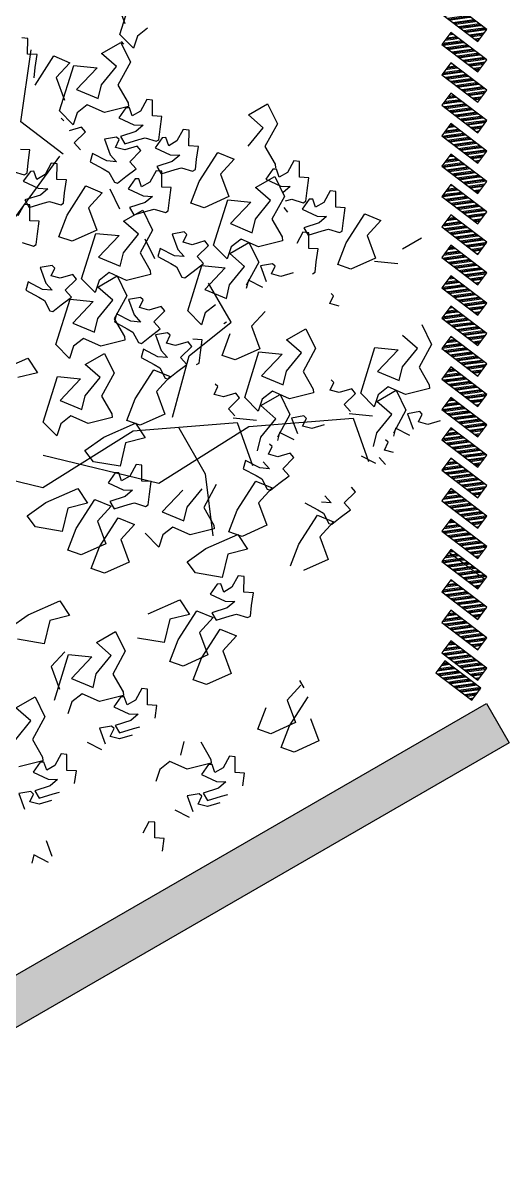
# Model space of a CAD drawing. Header units: metres. Extents: x 1769 to 3632, y 809 to 2652.
# Drawn here: x 2740.693 to 2742.3, y 1875.684 to 1879.483 of the extents above; entities that cross this region are included whole.
import ezdxf

# ---------------------------------------------------------------- set-up
doc = ezdxf.new("R2010")
doc.units = ezdxf.units.M
doc.header["$LTSCALE"] = 10
for name, color, linetype in [('A-WALL', 6, 'Continuous'), ('A-WALL-PATT', 8, 'Continuous'), ('L-PLNT-TREE', 66, 'Continuous')]:
    doc.layers.add(name, color=color, linetype=linetype)
doc.layers.add('Texto', color=7, linetype='Continuous', lineweight=5)

# ---------------------------------------------------------------- blocks, each defined once
blk = doc.blocks.new('ARAYAN')
at = {"layer": 'L-PLNT-TREE', "color": 86}
for p, q in [((147.2781, 304.9443), (147.2638, 304.9546)), ((147.254, 304.9029), (147.2781, 304.9443)), ((147.1334, 304.7348), (147.2703, 304.9089)), ((147.2781, 304.8874), (147.254, 304.9029)), ((147.254, 304.8565), (147.2781, 304.8874)), ((147.2268, 304.8105), (147.3202, 304.8587)), ((147.2348, 304.8306), (147.254, 304.8565)), ((147.3202, 304.8587), (147.3524, 304.8163)), ((147.3579, 304.803), (147.4157, 304.7616)), ((147.4688, 304.7358), (147.4494, 304.7927)), ((147.4494, 304.7927), (147.5169, 304.7927)), ((147.5169, 304.7927), (147.5121, 304.7255)), ((147.4157, 304.7616), (147.329, 304.7358)), ((147.1957, 304.5856), (147.1334, 304.7348)), ((147.3723, 304.679), (147.4013, 304.7101)), ((147.4013, 304.7101), (147.4688, 304.7358)), ((147.5121, 304.7255), (147.4446, 304.6843)), ((147.4446, 304.6843), (147.4446, 304.6223)), ((147.1147, 304.6473), (147.0906, 304.6628)), ((147.0906, 304.6163), (147.1147, 304.6473)), ((147.0377, 304.6163), (147.0618, 304.5905)), ((147.0714, 304.5905), (147.0906, 304.6163)), ((147.4398, 304.612), (147.3675, 304.6326)), ((147.431, 304.6129), (147.3973, 304.5973)), ((147.4406, 304.6076), (147.431, 304.6129)), ((147.4358, 304.5819), (147.4406, 304.6076)), ((147.4446, 304.6223), (147.4398, 304.612)), ((147.4985, 304.6025), (147.4647, 304.5819)), ((147.5128, 304.5922), (147.4985, 304.6025)), ((147.0832, 304.5906), (147.0494, 304.5751)), ((147.0494, 304.5751), (147.0783, 304.5339)), ((147.0618, 304.5905), (147.0714, 304.5905)), ((147.0928, 304.5854), (147.0832, 304.5906)), ((147.0879, 304.5597), (147.0928, 304.5854)), ((147.1507, 304.5803), (147.1169, 304.5597)), ((147.1409, 304.5287), (147.165, 304.57)), ((147.165, 304.57), (147.1507, 304.5803)), ((147.3973, 304.5973), (147.4261, 304.5561)), ((147.4647, 304.5819), (147.4358, 304.5819)), ((147.4887, 304.5509), (147.5128, 304.5922)), ((147.0783, 304.5339), (147.1024, 304.5184)), ((147.1169, 304.5597), (147.0879, 304.5597)), ((147.2737, 304.5431), (147.2554, 304.5248)), ((147.3003, 304.5017), (147.2737, 304.5431)), ((147.3272, 304.5625), (147.3184, 304.5129)), ((147.362, 304.5496), (147.3272, 304.5625)), ((147.3435, 304.5244), (147.3651, 304.5391)), ((147.3651, 304.5391), (147.362, 304.5496)), ((147.3732, 304.5458), (147.3732, 304.5199)), ((147.4213, 304.5353), (147.3732, 304.5458)), ((147.4502, 304.5406), (147.4213, 304.5353)), ((147.4261, 304.5561), (147.4502, 304.5406)), ((147.5128, 304.5353), (147.4887, 304.5509)), ((147.4887, 304.5044), (147.5128, 304.5353)), ((147.0165, 304.5133), (146.9828, 304.4927)), ((147.0068, 304.4616), (147.0309, 304.503)), ((147.0309, 304.503), (147.0165, 304.5133)), ((147.0735, 304.5131), (147.0253, 304.5236)), ((147.0253, 304.5236), (147.0253, 304.4977)), ((147.0253, 304.4977), (147.0687, 304.4874)), ((147.1024, 304.5184), (147.0735, 304.5131)), ((147.165, 304.5131), (147.1409, 304.5287)), ((147.1409, 304.4822), (147.165, 304.5131)), ((147.2554, 304.5248), (147.2788, 304.4869)), ((147.3245, 304.4849), (147.3003, 304.5017)), ((147.3184, 304.5129), (147.3245, 304.4849)), ((147.364, 304.5039), (147.3435, 304.5244)), ((147.4024, 304.4946), (147.364, 304.5039)), ((147.3732, 304.5199), (147.4165, 304.5096)), ((147.4165, 304.5096), (147.4358, 304.5044)), ((147.4358, 304.5044), (147.4599, 304.4786)), ((147.4695, 304.4786), (147.4887, 304.5044)), ((147.0687, 304.4874), (147.0879, 304.4822)), ((147.0879, 304.4822), (147.1121, 304.4564)), ((147.1137, 304.4195), (147.2071, 304.4677)), ((147.1217, 304.4564), (147.1409, 304.4822)), ((147.2071, 304.4677), (147.2393, 304.4252)), ((147.2788, 304.4869), (147.2887, 304.4696)), ((147.2887, 304.4696), (147.2875, 304.4343)), ((147.359, 304.465), (147.4053, 304.4772)), ((147.3651, 304.437), (147.359, 304.465)), ((147.4053, 304.4772), (147.4024, 304.4946)), ((147.4813, 304.4787), (147.4476, 304.4632)), ((147.4476, 304.4632), (147.4764, 304.422)), ((147.4599, 304.4786), (147.4695, 304.4786)), ((147.4909, 304.4735), (147.4813, 304.4787)), ((147.486, 304.4478), (147.4909, 304.4735)), ((147.5488, 304.4684), (147.515, 304.4478)), ((147.5631, 304.4581), (147.5488, 304.4684)), ((147.0309, 304.4461), (147.0068, 304.4616)), ((147.0068, 304.4152), (147.0309, 304.4461)), ((147.1121, 304.4564), (147.1217, 304.4564)), ((147.2875, 304.4343), (147.2943, 304.4275)), ((147.2943, 304.4275), (147.3262, 304.4321)), ((147.3262, 304.4321), (147.3651, 304.437)), ((147.515, 304.4478), (147.486, 304.4478)), ((147.539, 304.4168), (147.5631, 304.4581)), ((146.9538, 304.4152), (146.9779, 304.3893)), ((146.9876, 304.3893), (147.0068, 304.4152)), ((147.059, 304.3751), (147.1137, 304.4195)), ((147.1807, 304.4067), (147.1684, 304.3348)), ((147.2393, 304.4252), (147.1807, 304.4067)), ((147.2654, 304.4239), (147.2606, 304.3567)), ((147.3472, 304.4117), (147.3134, 304.3962)), ((147.3134, 304.3962), (147.3423, 304.3549)), ((147.3568, 304.4065), (147.3472, 304.4117)), ((147.3519, 304.3807), (147.3568, 304.4065)), ((147.4146, 304.4014), (147.3809, 304.3807)), ((147.429, 304.3911), (147.4146, 304.4014)), ((147.4234, 304.4117), (147.4234, 304.3858)), ((147.4716, 304.4012), (147.4234, 304.4117)), ((147.5005, 304.4064), (147.4716, 304.4012)), ((147.4764, 304.422), (147.5005, 304.4064)), ((147.5631, 304.4012), (147.539, 304.4168)), ((147.539, 304.3703), (147.5631, 304.4012)), ((147.7426, 304.4081), (147.81, 304.4081)), ((147.7619, 304.3512), (147.7426, 304.4081)), ((147.81, 304.4081), (147.8053, 304.3409)), ((146.9779, 304.3893), (146.9876, 304.3893)), ((147.0867, 304.3431), (147.059, 304.3751)), ((147.3809, 304.3807), (147.3519, 304.3807)), ((147.4049, 304.3497), (147.429, 304.3911)), ((147.4234, 304.3858), (147.4668, 304.3755)), ((147.4668, 304.3755), (147.486, 304.3703)), ((147.486, 304.3703), (147.5102, 304.3445)), ((147.5198, 304.3445), (147.539, 304.3703)), ((147.161, 304.3282), (147.2187, 304.2868)), ((147.2893, 304.3446), (147.2893, 304.3188)), ((147.3374, 304.3342), (147.2893, 304.3446)), ((147.3664, 304.3394), (147.3374, 304.3342)), ((147.3423, 304.3549), (147.3664, 304.3394)), ((147.429, 304.3342), (147.4049, 304.3497)), ((147.4049, 304.3032), (147.429, 304.3342)), ((147.5102, 304.3445), (147.5198, 304.3445)), ((147.5118, 304.3076), (147.6052, 304.3558)), ((147.6052, 304.3558), (147.6374, 304.3133)), ((147.6945, 304.3255), (147.7619, 304.3512)), ((147.8053, 304.3409), (147.7378, 304.2997)), ((146.9091, 304.303), (146.8909, 304.2847)), ((146.9358, 304.2616), (146.9091, 304.303)), ((147.2525, 304.3178), (147.3199, 304.3178)), ((147.2718, 304.261), (147.2525, 304.3178)), ((147.2893, 304.3188), (147.3327, 304.3085)), ((147.3199, 304.3178), (147.3152, 304.2507)), ((147.3327, 304.3085), (147.3519, 304.3032)), ((147.3519, 304.3032), (147.376, 304.2774)), ((147.3857, 304.2774), (147.4049, 304.3032)), ((147.4571, 304.2631), (147.5118, 304.3076)), ((147.5788, 304.2948), (147.5665, 304.2229)), ((147.6374, 304.3133), (147.5788, 304.2948)), ((147.7378, 304.2997), (147.7378, 304.2377)), ((146.8909, 304.2847), (146.9142, 304.2467)), ((147.2187, 304.2868), (147.132, 304.261)), ((147.2043, 304.2352), (147.2718, 304.261)), ((147.376, 304.2774), (147.3857, 304.2774)), ((147.4848, 304.2312), (147.4571, 304.2631)), ((146.9142, 304.2467), (146.9241, 304.2295)), ((147.0694, 304.1733), (147.0549, 304.23)), ((147.3152, 304.2507), (147.2477, 304.2094)), ((147.2822, 304.2395), (147.2774, 304.1723)), ((147.5665, 304.2229), (147.4848, 304.2312)), ((147.7242, 304.2283), (147.6904, 304.2127)), ((147.7338, 304.2231), (147.7242, 304.2283)), ((147.7289, 304.1973), (147.7338, 304.2231)), ((147.7378, 304.2377), (147.7329, 304.2274)), ((146.8873, 304.0959), (146.9933, 304.194)), ((146.9933, 304.194), (147.0511, 304.1527)), ((147.0983, 304.1991), (147.0694, 304.1733)), ((147.0848, 304.1837), (147.1523, 304.1837)), ((147.1042, 304.1269), (147.0848, 304.1837)), ((147.1706, 304.1577), (147.1369, 304.2042)), ((147.1523, 304.1837), (147.1475, 304.1165)), ((147.2477, 304.2094), (147.2477, 304.1474)), ((147.3072, 304.1911), (147.289, 304.1728)), ((147.3339, 304.1497), (147.3072, 304.1911)), ((147.3607, 304.2105), (147.352, 304.1609)), ((147.3956, 304.1976), (147.3607, 304.2105)), ((147.3771, 304.1723), (147.3987, 304.1871)), ((147.3987, 304.1871), (147.3956, 304.1976)), ((147.453, 304.1181), (147.5591, 304.2163)), ((147.5591, 304.2163), (147.6168, 304.1749)), ((147.6699, 304.1491), (147.6506, 304.2059)), ((147.6506, 304.2059), (147.718, 304.2059)), ((147.6904, 304.2127), (147.7193, 304.1715)), ((147.718, 304.2059), (147.7133, 304.1388)), ((147.7579, 304.1973), (147.7289, 304.1973)), ((147.7916, 304.218), (147.7579, 304.1973)), ((147.7819, 304.1663), (147.806, 304.2076)), ((147.806, 304.2076), (147.7916, 304.218)), ((147.0511, 304.1527), (146.9644, 304.1269)), ((147.2428, 304.1371), (147.1706, 304.1577)), ((147.289, 304.1728), (147.3123, 304.1348)), ((147.3581, 304.1329), (147.3339, 304.1497)), ((147.352, 304.1609), (147.3581, 304.1329)), ((147.3975, 304.1519), (147.3771, 304.1723)), ((147.436, 304.1426), (147.3975, 304.1519)), ((147.6168, 304.1749), (147.5301, 304.1491)), ((147.5301, 304.1491), (147.5735, 304.0923)), ((147.6025, 304.1233), (147.6699, 304.1491)), ((147.7434, 304.156), (147.7144, 304.1508)), ((147.7193, 304.1715), (147.7434, 304.156)), ((147.806, 304.1508), (147.7819, 304.1663)), ((147.7819, 304.1198), (147.806, 304.1508)), ((146.6884, 304.115), (146.7929, 304.1032)), ((146.9644, 304.1269), (147.0077, 304.0701)), ((147.0367, 304.1011), (147.1042, 304.1269)), ((147.1475, 304.1165), (147.0801, 304.0753)), ((147.2477, 304.1474), (147.2428, 304.1371)), ((147.3123, 304.1348), (147.3222, 304.1175)), ((147.3222, 304.1175), (147.321, 304.0822)), ((147.3926, 304.1129), (147.4389, 304.1251)), ((147.4389, 304.1251), (147.436, 304.1426)), ((147.4675, 304.0614), (147.453, 304.1181)), ((147.5735, 304.0923), (147.6025, 304.1233)), ((147.7133, 304.1388), (147.6458, 304.0975)), ((147.7097, 304.125), (147.7289, 304.1198)), ((147.7289, 304.1198), (147.753, 304.094)), ((147.7627, 304.094), (147.7819, 304.1198)), ((146.7929, 304.1032), (146.7961, 304.05)), ((146.9018, 304.0392), (146.8873, 304.0959)), ((147.0077, 304.0701), (147.0367, 304.1011)), ((147.0935, 304.085), (147.0753, 304.0668)), ((147.1202, 304.0436), (147.0935, 304.085)), ((147.147, 304.1044), (147.1383, 304.0549)), ((147.1819, 304.0916), (147.147, 304.1044)), ((147.1634, 304.0663), (147.185, 304.0811)), ((147.185, 304.0811), (147.1819, 304.0916)), ((147.2854, 303.984), (147.3915, 304.0821)), ((147.321, 304.0822), (147.3278, 304.0754)), ((147.3278, 304.0754), (147.3597, 304.0801)), ((147.3597, 304.0801), (147.3986, 304.0849)), ((147.3915, 304.0821), (147.4492, 304.0408)), ((147.3986, 304.0849), (147.3926, 304.1129)), ((147.4964, 304.0872), (147.4675, 304.0614)), ((147.535, 304.0923), (147.4964, 304.0872)), ((147.5687, 304.0458), (147.535, 304.0923)), ((147.6458, 304.0975), (147.6458, 304.0355)), ((147.6985, 304.0926), (147.6956, 304.1101)), ((147.7745, 304.0942), (147.7407, 304.0786)), ((147.7407, 304.0786), (147.7696, 304.0374)), ((147.753, 304.094), (147.7627, 304.094)), ((147.7841, 304.0889), (147.7745, 304.0942)), ((147.7792, 304.0632), (147.7841, 304.0889)), ((147.8419, 304.0838), (147.8082, 304.0632)), ((147.8563, 304.0735), (147.8419, 304.0838)), ((146.7961, 304.05), (146.7371, 304.0671)), ((146.9306, 304.065), (146.9018, 304.0392)), ((146.9692, 304.0701), (146.9306, 304.065)), ((147.003, 304.0236), (146.9692, 304.0701)), ((147.0753, 304.0668), (147.0986, 304.0288)), ((147.0801, 304.0753), (147.0801, 304.0133)), ((147.1383, 304.0549), (147.1444, 304.0268)), ((147.1838, 304.0458), (147.1634, 304.0663)), ((147.2223, 304.0366), (147.1838, 304.0458)), ((147.5023, 304.0149), (147.4829, 304.0718)), ((147.4829, 304.0718), (147.5504, 304.0718)), ((147.5504, 304.0718), (147.5456, 304.0046)), ((147.6409, 304.0252), (147.5687, 304.0458)), ((147.8082, 304.0632), (147.7792, 304.0632)), ((147.8322, 304.0322), (147.8563, 304.0735)), ((146.7364, 303.9115), (146.8425, 304.0096)), ((146.8425, 304.0096), (146.9002, 303.9683)), ((147.0752, 304.003), (147.003, 304.0236)), ((147.0801, 304.0133), (147.0752, 304.003)), ((147.0986, 304.0288), (147.1085, 304.0115)), ((147.1085, 304.0115), (147.1073, 303.9762)), ((147.1444, 304.0268), (147.1202, 304.0436)), ((147.1789, 304.0069), (147.2252, 304.0191)), ((147.2252, 304.0191), (147.2223, 304.0366)), ((147.4492, 304.0408), (147.3625, 304.0149)), ((147.3823, 303.8893), (147.3823, 304.0261)), ((147.4348, 303.9892), (147.5023, 304.0149)), ((147.6458, 304.0355), (147.6409, 304.0252)), ((147.7078, 304.0168), (147.6741, 303.9962)), ((147.7222, 304.0065), (147.7078, 304.0168)), ((147.7647, 304.0167), (147.7166, 304.0271)), ((147.7166, 304.0271), (147.7166, 304.0012)), ((147.7937, 304.0219), (147.7647, 304.0167)), ((147.7696, 304.0374), (147.7937, 304.0219)), ((147.8563, 304.0167), (147.8322, 304.0322)), ((147.8322, 303.9857), (147.8563, 304.0167)), ((146.3746, 303.9888), (146.6358, 303.7401)), ((147.1073, 303.9762), (147.1141, 303.9694)), ((147.1141, 303.9694), (147.146, 303.9741)), ((147.146, 303.9741), (147.1849, 303.9789)), ((147.1849, 303.9789), (147.1789, 304.0069)), ((147.5456, 304.0046), (147.4782, 303.9634)), ((147.5451, 303.9925), (147.5364, 303.9429)), ((147.58, 303.9796), (147.5451, 303.9925)), ((147.5831, 303.9692), (147.58, 303.9796)), ((147.6981, 303.9651), (147.7222, 304.0065)), ((147.7166, 304.0012), (147.76, 303.9909)), ((147.76, 303.9909), (147.7792, 303.9857)), ((147.7792, 303.9857), (147.8033, 303.9599)), ((147.813, 303.9599), (147.8322, 303.9857)), ((147.1103, 303.9509), (147.092, 303.9326)), ((147.1369, 303.9095), (147.1103, 303.9509)), ((147.1638, 303.9703), (147.155, 303.9207)), ((147.1986, 303.9574), (147.1638, 303.9703)), ((147.1801, 303.9322), (147.2017, 303.947)), ((147.2017, 303.947), (147.1986, 303.9574)), ((147.4916, 303.9731), (147.4734, 303.9549)), ((147.5183, 303.9317), (147.4916, 303.9731)), ((147.5615, 303.9544), (147.5831, 303.9692)), ((147.5819, 303.9339), (147.5615, 303.9544)), ((147.7222, 303.9496), (147.6981, 303.9651)), ((147.6981, 303.9187), (147.7222, 303.9496)), ((147.8033, 303.9599), (147.813, 303.9599)), ((147.805, 303.923), (147.8984, 303.9712)), ((147.8984, 303.9712), (147.9306, 303.9288)), ((146.7509, 303.8547), (146.7364, 303.9115)), ((147.092, 303.9326), (147.1154, 303.8947)), ((147.1611, 303.8927), (147.1369, 303.9095)), ((147.155, 303.9207), (147.1611, 303.8927)), ((147.2006, 303.9117), (147.1801, 303.9322)), ((147.239, 303.9024), (147.2006, 303.9117)), ((147.6204, 303.9247), (147.5819, 303.9339)), ((147.6788, 303.8928), (147.6981, 303.9187)), ((147.7503, 303.8786), (147.805, 303.923)), ((147.872, 303.9102), (147.8597, 303.8383)), ((147.9306, 303.9288), (147.872, 303.9102)), ((146.7798, 303.8806), (146.7509, 303.8547)), ((146.8184, 303.8857), (146.7798, 303.8806)), ((146.8521, 303.8392), (146.8184, 303.8857)), ((146.9292, 303.8909), (146.9292, 303.8289)), ((147.0131, 303.8328), (147.1065, 303.881)), ((147.1065, 303.881), (147.1387, 303.8385)), ((147.1154, 303.8947), (147.1253, 303.8774)), ((147.1253, 303.8774), (147.1241, 303.8421)), ((147.1956, 303.8728), (147.2419, 303.885)), ((147.2017, 303.8448), (147.1956, 303.8728)), ((147.2205, 303.8644), (147.3823, 303.8893)), ((147.2419, 303.885), (147.239, 303.9024)), ((147.2797, 303.8865), (147.2556, 303.9021)), ((147.2556, 303.8556), (147.2797, 303.8865)), ((147.6692, 303.8928), (147.6788, 303.8928)), ((147.778, 303.8466), (147.7503, 303.8786)), ((146.9243, 303.8186), (146.8521, 303.8392)), ((147.1387, 303.8385), (147.0801, 303.8199)), ((147.0837, 303.7277), (147.2205, 303.8644)), ((147.1241, 303.8421), (147.1309, 303.8353)), ((147.1309, 303.8353), (147.1628, 303.8399)), ((147.1628, 303.8399), (147.2017, 303.8448)), ((147.2364, 303.8298), (147.2556, 303.8556)), ((147.3078, 303.8155), (147.3625, 303.86)), ((147.4295, 303.8471), (147.4172, 303.7753)), ((147.4881, 303.8657), (147.4295, 303.8471)), ((147.8597, 303.8383), (147.778, 303.8466)), ((146.6861, 303.824), (146.9473, 303.5753)), ((146.9292, 303.8289), (146.9243, 303.8186)), ((146.9584, 303.7883), (147.0131, 303.8328)), ((147.0801, 303.8199), (147.0678, 303.7481)), ((147.2268, 303.8298), (147.2364, 303.8298)), ((147.3355, 303.7835), (147.3078, 303.8155)), ((147.6702, 303.7878), (147.6918, 303.8025)), ((147.6918, 303.8025), (147.6887, 303.813)), ((147.8523, 303.8317), (147.91, 303.7903)), ((147.9437, 303.8214), (148.0112, 303.8214)), ((146.8027, 303.773), (146.8728, 303.7797)), ((146.808, 303.731), (146.8027, 303.773)), ((146.8728, 303.7797), (146.9773, 303.768)), ((146.9861, 303.7563), (146.9584, 303.7883)), ((146.9773, 303.768), (146.9806, 303.7148)), ((147.3037, 303.6705), (147.4098, 303.7686)), ((147.4172, 303.7753), (147.3355, 303.7835)), ((147.4098, 303.7686), (147.4675, 303.7273)), ((147.6907, 303.7673), (147.6702, 303.7878)), ((146.6358, 303.7401), (146.9593, 303.7525)), ((146.8714, 303.6788), (146.808, 303.731)), ((146.9215, 303.7318), (146.8714, 303.6788)), ((146.9806, 303.7148), (146.9215, 303.7318)), ((146.9593, 303.7525), (147.2454, 303.6157)), ((147.0678, 303.7481), (146.9861, 303.7563)), ((147.2278, 303.7247), (147.2494, 303.7395)), ((147.2494, 303.7395), (147.2463, 303.75)), ((147.5013, 303.7583), (147.5688, 303.7583)), ((147.5206, 303.7014), (147.5013, 303.7583)), ((147.5688, 303.7583), (147.564, 303.6911)), ((146.5512, 303.6892), (146.6214, 303.6958)), ((146.6214, 303.6958), (146.7259, 303.6841)), ((147.2483, 303.7042), (147.2278, 303.7247)), ((147.2867, 303.695), (147.2483, 303.7042)), ((147.2896, 303.6775), (147.2867, 303.695)), ((147.4675, 303.7273), (147.3808, 303.7014)), ((147.3808, 303.7014), (147.4242, 303.6447)), ((147.4532, 303.6757), (147.5206, 303.7014)), ((146.5565, 303.6472), (146.5512, 303.6892)), ((146.7259, 303.6841), (146.7291, 303.6309)), ((146.8485, 303.6686), (146.8148, 303.6531)), ((146.8581, 303.6634), (146.8485, 303.6686)), ((146.8532, 303.6377), (146.8581, 303.6634)), ((147.0837, 303.6904), (147.0837, 303.5287)), ((147.2433, 303.6653), (147.2896, 303.6775)), ((147.2493, 303.6373), (147.2433, 303.6653)), ((147.3182, 303.6137), (147.3037, 303.6705)), ((147.4242, 303.6447), (147.4532, 303.6757)), ((147.564, 303.6911), (147.4965, 303.6499)), ((146.7545, 303.6295), (146.7867, 303.587)), ((146.8148, 303.6531), (146.8436, 303.6118)), ((146.8822, 303.6377), (146.8532, 303.6377)), ((146.916, 303.6583), (146.8822, 303.6377)), ((146.9062, 303.6066), (146.9303, 303.648)), ((146.9303, 303.648), (146.916, 303.6583)), ((147.2422, 303.6345), (147.2999, 303.5932)), ((147.3471, 303.6396), (147.3182, 303.6137)), ((147.3857, 303.6447), (147.3471, 303.6396)), ((147.4194, 303.5982), (147.3857, 303.6447)), ((147.4965, 303.6499), (147.4965, 303.5879)), ((146.8388, 303.5911), (146.7906, 303.6015)), ((146.7906, 303.6015), (146.7906, 303.5757)), ((146.8677, 303.5963), (146.8388, 303.5911)), ((146.8436, 303.6118), (146.8677, 303.5963)), ((146.9303, 303.5911), (146.9062, 303.6066)), ((146.9062, 303.5602), (146.9303, 303.5911)), ((147.2454, 303.6157), (147.2205, 303.479)), ((147.3336, 303.6242), (147.4011, 303.6242)), ((147.353, 303.5673), (147.3336, 303.6242)), ((147.4011, 303.6242), (147.3964, 303.557)), ((147.4917, 303.5776), (147.4194, 303.5982)), ((147.6152, 303.5057), (147.7213, 303.6038)), ((147.7213, 303.6038), (147.779, 303.5624)), ((147.8321, 303.5366), (147.8128, 303.5935)), ((147.8802, 303.5935), (147.8755, 303.5263)), ((146.7281, 303.5685), (146.7158, 303.4966)), ((146.7867, 303.587), (146.7281, 303.5685)), ((146.7906, 303.5757), (146.834, 303.5654)), ((146.834, 303.5654), (146.8532, 303.5602)), ((146.8532, 303.5602), (146.8774, 303.5343)), ((146.887, 303.5343), (146.9062, 303.5602)), ((146.9473, 303.5753), (147.2708, 303.5877)), ((147.2708, 303.5877), (147.5569, 303.4509)), ((147.2855, 303.5416), (147.353, 303.5673)), ((147.3964, 303.557), (147.3289, 303.5158)), ((147.4965, 303.5879), (147.4917, 303.5776)), ((147.5393, 303.5599), (147.5609, 303.5746)), ((147.5597, 303.5394), (147.5393, 303.5599)), ((147.5609, 303.5746), (147.5578, 303.5851)), ((147.779, 303.5624), (147.6923, 303.5366)), ((146.6341, 303.5049), (146.6064, 303.5368)), ((146.6946, 303.4975), (146.788, 303.5457)), ((146.788, 303.5457), (146.8202, 303.5032)), ((146.8774, 303.5343), (146.887, 303.5343)), ((146.9997, 303.5207), (146.913, 303.4948)), ((147.0837, 303.5287), (147.009, 303.3546)), ((147.2565, 303.5106), (147.2855, 303.5416)), ((147.3423, 303.5255), (147.3241, 303.5072)), ((147.369, 303.4841), (147.3423, 303.5255)), ((147.3958, 303.5449), (147.3871, 303.4953)), ((147.4307, 303.532), (147.3958, 303.5449)), ((147.4122, 303.5068), (147.4338, 303.5215)), ((147.4338, 303.5215), (147.4307, 303.532)), ((147.5982, 303.5301), (147.5597, 303.5394)), ((147.6011, 303.5127), (147.5982, 303.5301)), ((147.6923, 303.5366), (147.7357, 303.4798)), ((147.7647, 303.5109), (147.8321, 303.5366)), ((147.8755, 303.5263), (147.808, 303.4851)), ((146.7158, 303.4966), (146.6341, 303.5049)), ((146.6399, 303.453), (146.6946, 303.4975)), ((146.8202, 303.5032), (146.7616, 303.4847)), ((146.913, 303.4948), (146.9564, 303.4381)), ((146.9854, 303.4691), (147.0528, 303.4948)), ((147.2098, 303.5033), (147.1915, 303.485)), ((147.2365, 303.4619), (147.2098, 303.5033)), ((147.2796, 303.4846), (147.3013, 303.4993)), ((147.3013, 303.4993), (147.2981, 303.5098)), ((147.4327, 303.4863), (147.4122, 303.5068)), ((147.4711, 303.477), (147.4327, 303.4863)), ((147.5548, 303.5005), (147.6011, 303.5127)), ((147.5608, 303.4725), (147.5548, 303.5005)), ((147.6297, 303.4489), (147.6152, 303.5057)), ((147.7357, 303.4798), (147.7647, 303.5109)), ((146.6676, 303.421), (146.6399, 303.453)), ((146.7616, 303.4847), (146.7493, 303.4128)), ((146.8504, 303.4071), (146.8359, 303.4639)), ((146.9564, 303.4381), (146.9854, 303.4691)), ((147.0962, 303.4845), (147.0287, 303.4433)), ((147.1915, 303.485), (147.2149, 303.4471)), ((147.2606, 303.4451), (147.2365, 303.4619)), ((147.2546, 303.4731), (147.2606, 303.4451)), ((147.3001, 303.4641), (147.2796, 303.4846)), ((147.3386, 303.4548), (147.3001, 303.4641)), ((147.3414, 303.4374), (147.3386, 303.4548)), ((147.5569, 303.4509), (147.532, 303.3142)), ((147.5537, 303.4697), (147.6114, 303.4283)), ((147.6586, 303.4747), (147.6297, 303.4489)), ((147.6645, 303.4025), (147.6451, 303.4594)), ((147.6451, 303.4594), (147.7126, 303.4594)), ((147.6972, 303.4798), (147.6586, 303.4747)), ((147.7309, 303.4334), (147.6972, 303.4798)), ((147.7126, 303.4594), (147.7078, 303.3922)), ((147.808, 303.4851), (147.808, 303.4231)), ((146.3333, 303.421), (146.4035, 303.4276)), ((146.4035, 303.4276), (146.5079, 303.4159)), ((146.5079, 303.4159), (146.5112, 303.3627)), ((146.7493, 303.4128), (146.6676, 303.421)), ((146.8793, 303.433), (146.8504, 303.4071)), ((146.9179, 303.4381), (146.8793, 303.433)), ((146.9516, 303.3916), (146.9179, 303.4381)), ((147.0287, 303.4433), (147.0287, 303.3813)), ((147.1126, 303.3851), (147.2061, 303.4333)), ((147.2061, 303.4333), (147.2382, 303.3909)), ((147.2149, 303.4471), (147.2248, 303.4298)), ((147.2248, 303.4298), (147.2236, 303.3945)), ((147.2952, 303.4252), (147.3414, 303.4374)), ((147.3012, 303.3971), (147.2952, 303.4252)), ((147.8032, 303.4128), (147.7309, 303.4334)), ((147.808, 303.4231), (147.8032, 303.4128)), ((147.0238, 303.371), (146.9516, 303.3916)), ((147.0287, 303.3813), (147.0238, 303.371)), ((147.0579, 303.3407), (147.1126, 303.3851)), ((147.2382, 303.3909), (147.1797, 303.3723)), ((147.2236, 303.3945), (147.2304, 303.3877)), ((147.2304, 303.3877), (147.2623, 303.3923)), ((147.2623, 303.3923), (147.3012, 303.3971)), ((147.597, 303.3768), (147.6645, 303.4025)), ((147.7078, 303.3922), (147.6404, 303.3509)), ((146.402, 303.3268), (146.3386, 303.379)), ((146.4521, 303.3798), (146.402, 303.3268)), ((146.5112, 303.3627), (146.4521, 303.3798)), ((147.1797, 303.3723), (147.1673, 303.3004)), ((147.568, 303.3457), (147.597, 303.3768)), ((147.6538, 303.3607), (147.6356, 303.3424)), ((147.6805, 303.3193), (147.6538, 303.3607)), ((147.7073, 303.3801), (147.6986, 303.3305)), ((147.7422, 303.3672), (147.7073, 303.3801)), ((147.7237, 303.342), (147.7453, 303.3567)), ((147.7453, 303.3567), (147.7422, 303.3672)), ((146.9022, 303.3254), (146.9724, 303.332)), ((146.9075, 303.2834), (146.9022, 303.3254)), ((146.9724, 303.332), (147.0769, 303.3203)), ((147.0856, 303.3087), (147.0579, 303.3407)), ((147.0769, 303.3203), (147.0801, 303.2671)), ((147.548, 303.2971), (147.5213, 303.3385)), ((147.5911, 303.3198), (147.6128, 303.3345)), ((147.6116, 303.2993), (147.5911, 303.3198)), ((147.6128, 303.3345), (147.6096, 303.345)), ((147.7441, 303.3215), (147.7237, 303.342)), ((147.7826, 303.3122), (147.7441, 303.3215)), ((146.9709, 303.2312), (146.9075, 303.2834)), ((147.021, 303.2842), (146.9709, 303.2312)), ((147.0801, 303.2671), (147.021, 303.2842)), ((147.1673, 303.3004), (147.0856, 303.3087)), ((147.3015, 303.3019), (147.3249, 303.2639)), ((147.3706, 303.262), (147.3464, 303.2788)), ((147.3645, 303.29), (147.3706, 303.262)), ((147.5661, 303.3083), (147.5721, 303.2803)), ((146.3437, 303.163), (146.4497, 303.2612)), ((146.3857, 303.2559), (146.3733, 303.184)), ((146.4442, 303.2744), (146.3857, 303.2559)), ((146.4497, 303.2612), (146.5075, 303.2198)), ((146.5412, 303.2509), (146.6087, 303.2509)), ((146.5606, 303.194), (146.5412, 303.2509)), ((146.6087, 303.2509), (146.6039, 303.1837)), ((147.2226, 303.202), (147.316, 303.2502)), ((147.316, 303.2502), (147.3482, 303.2077)), ((147.3249, 303.2639), (147.3348, 303.2466)), ((147.3348, 303.2466), (147.3336, 303.2113)), ((147.4051, 303.242), (147.4514, 303.2542)), ((147.4112, 303.214), (147.4051, 303.242)), ((147.4514, 303.2542), (147.4485, 303.2717)), ((146.5075, 303.2198), (146.4208, 303.194)), ((146.8254, 303.2365), (146.8286, 303.1833)), ((146.948, 303.221), (146.9143, 303.2055)), ((146.9576, 303.2158), (146.948, 303.221)), ((146.9528, 303.1901), (146.9576, 303.2158)), ((147.0155, 303.2107), (146.9817, 303.1901)), ((147.0299, 303.2004), (147.0155, 303.2107)), ((147.3482, 303.2077), (147.2896, 303.1892)), ((147.3336, 303.2113), (147.3404, 303.2045)), ((147.3404, 303.2045), (147.3722, 303.2092)), ((147.3722, 303.2092), (147.4112, 303.214)), ((146.4208, 303.194), (146.4641, 303.1372)), ((146.4931, 303.1683), (146.5606, 303.194)), ((146.6039, 303.1837), (146.5365, 303.1424)), ((146.7195, 303.1474), (146.6561, 303.1996)), ((146.7696, 303.2004), (146.7195, 303.1474)), ((146.7606, 303.1337), (146.854, 303.1819)), ((146.8286, 303.1833), (146.7696, 303.2004)), ((146.854, 303.1819), (146.8862, 303.1394)), ((146.9143, 303.2055), (146.9431, 303.1642)), ((146.9817, 303.1901), (146.9528, 303.1901)), ((147.0058, 303.159), (147.0299, 303.2004)), ((147.1679, 303.1575), (147.2226, 303.202)), ((147.2896, 303.1892), (147.2773, 303.1173)), ((146.1821, 303.1185), (146.2496, 303.1442)), ((146.4256, 303.1372), (146.387, 303.1321)), ((146.4594, 303.0908), (146.4256, 303.1372)), ((146.4641, 303.1372), (146.4931, 303.1683)), ((146.5365, 303.1424), (146.5365, 303.0804)), ((146.8862, 303.1394), (146.8276, 303.1208)), ((146.8902, 303.1539), (146.8902, 303.1281)), ((146.9383, 303.1435), (146.8902, 303.1539)), ((146.9673, 303.1487), (146.9383, 303.1435)), ((146.9431, 303.1642), (146.9673, 303.1487)), ((147.0299, 303.1435), (147.0058, 303.159)), ((147.0058, 303.1125), (147.0299, 303.1435)), ((146.2929, 303.1339), (146.2254, 303.0927)), ((146.387, 303.1321), (146.3582, 303.1063)), ((146.7059, 303.0892), (146.7606, 303.1337)), ((146.8276, 303.1208), (146.8153, 303.049)), ((146.8902, 303.1281), (146.9335, 303.1178)), ((146.9335, 303.1178), (146.9528, 303.1125)), ((146.9528, 303.1125), (146.9769, 303.0867)), ((146.9865, 303.0867), (147.0058, 303.1125)), ((147.2773, 303.1173), (147.1956, 303.1256)), ((146.2254, 303.0927), (146.2254, 303.0307)), ((146.5316, 303.0701), (146.4594, 303.0908)), ((146.5228, 303.071), (146.4891, 303.0555)), ((146.5324, 303.0658), (146.5228, 303.071)), ((146.5365, 303.0804), (146.5316, 303.0701)), ((146.7336, 303.0572), (146.7059, 303.0892)), ((146.7941, 303.0498), (146.8875, 303.0981)), ((146.8875, 303.0981), (146.9197, 303.0556)), ((146.9769, 303.0867), (146.9865, 303.0867)), ((146.2206, 303.0204), (146.1484, 303.041)), ((146.4891, 303.0555), (146.518, 303.0142)), ((146.5276, 303.0401), (146.5324, 303.0658)), ((146.5566, 303.0401), (146.5276, 303.0401)), ((146.5903, 303.0607), (146.5566, 303.0401)), ((146.5806, 303.009), (146.6047, 303.0504)), ((146.6047, 303.0504), (146.5903, 303.0607)), ((146.8153, 303.049), (146.7336, 303.0572)), ((146.7394, 303.0054), (146.7941, 303.0498)), ((146.8611, 303.037), (146.8488, 302.9651)), ((146.9197, 303.0556), (146.8611, 303.037)), ((146.2118, 303.0213), (146.1781, 303.0058)), ((146.1781, 303.0058), (146.2069, 302.9645)), ((146.2214, 303.0161), (146.2118, 303.0213)), ((146.2166, 302.9903), (146.2214, 303.0161)), ((146.2254, 303.0307), (146.2206, 303.0204)), ((146.2793, 303.011), (146.2455, 302.9903)), ((146.2695, 302.9593), (146.2937, 303.0007)), ((146.2937, 303.0007), (146.2793, 303.011)), ((146.3922, 302.9599), (146.3655, 303.0013)), ((146.419, 303.0207), (146.4103, 302.9711)), ((146.4539, 303.0078), (146.419, 303.0207)), ((146.457, 302.9973), (146.4539, 303.0078)), ((146.5131, 302.9935), (146.465, 303.0039)), ((146.465, 303.0039), (146.465, 302.9781)), ((146.5421, 302.9987), (146.5131, 302.9935)), ((146.518, 303.0142), (146.5421, 302.9987)), ((146.6047, 302.9935), (146.5806, 303.009)), ((146.7671, 302.9734), (146.7394, 303.0054)), ((146.108, 302.9709), (146.0993, 302.9214)), ((146.1428, 302.9581), (146.108, 302.9709)), ((146.2069, 302.9645), (146.231, 302.949)), ((146.2455, 302.9903), (146.2166, 302.9903)), ((146.4353, 302.9826), (146.457, 302.9973)), ((146.4558, 302.9621), (146.4353, 302.9826)), ((146.465, 302.9781), (146.5083, 302.9678)), ((146.5083, 302.9678), (146.5276, 302.9626)), ((146.5806, 302.9626), (146.6047, 302.9935)), ((146.8488, 302.9651), (146.7671, 302.9734)), ((146.1243, 302.9328), (146.146, 302.9476)), ((146.1448, 302.9123), (146.1243, 302.9328)), ((146.146, 302.9476), (146.1428, 302.9581)), ((146.154, 302.9542), (146.154, 302.9284)), ((146.2021, 302.9438), (146.154, 302.9542)), ((146.154, 302.9284), (146.1973, 302.9181)), ((146.231, 302.949), (146.2021, 302.9438)), ((146.2937, 302.9438), (146.2695, 302.9593)), ((146.2695, 302.9128), (146.2937, 302.9438)), ((146.4943, 302.9528), (146.4558, 302.9621)), ((146.1833, 302.9031), (146.1448, 302.9123)), ((146.1973, 302.9181), (146.2166, 302.9128)), ((146.5539, 302.8259), (146.5153, 302.8208)), ((146.5876, 302.7794), (146.5539, 302.8259)), ((146.5924, 302.8259), (146.6214, 302.8569)), ((146.6647, 302.8311), (146.6647, 302.7691)), ((147.0145, 302.8281), (146.9559, 302.8095)), ((147.0184, 302.8426), (147.0184, 302.8167)), ((146.108, 302.8061), (146.0993, 302.7565)), ((146.5153, 302.8208), (146.4864, 302.7949)), ((146.8342, 302.7779), (146.8888, 302.8223)), ((146.9559, 302.8095), (146.9436, 302.7376)), ((146.0545, 302.7867), (146.0362, 302.7684)), ((146.0812, 302.7453), (146.0545, 302.7867)), ((146.6599, 302.7588), (146.5876, 302.7794)), ((146.6511, 302.7597), (146.6173, 302.7442)), ((146.6607, 302.7545), (146.6511, 302.7597)), ((146.6558, 302.7288), (146.6607, 302.7545)), ((146.6647, 302.7691), (146.6599, 302.7588)), ((146.8619, 302.7459), (146.8342, 302.7779)), ((146.9224, 302.7385), (147.0158, 302.7867)), ((146.6173, 302.7442), (146.6462, 302.7029)), ((146.6848, 302.7288), (146.6558, 302.7288)), ((146.7186, 302.7494), (146.6848, 302.7288)), ((146.7088, 302.6977), (146.7329, 302.7391)), ((146.7329, 302.7391), (146.7186, 302.7494)), ((146.9436, 302.7376), (146.8619, 302.7459)), ((146.8677, 302.6941), (146.9224, 302.7385)), ((146.9894, 302.7257), (146.9771, 302.6538)), ((146.4075, 302.6996), (146.3738, 302.679)), ((146.3978, 302.648), (146.4219, 302.6893)), ((146.4219, 302.6893), (146.4075, 302.6996)), ((146.5204, 302.6485), (146.4938, 302.6899)), ((146.5473, 302.7093), (146.5385, 302.6598)), ((146.5821, 302.6965), (146.5473, 302.7093)), ((146.5636, 302.6712), (146.5852, 302.686)), ((146.5852, 302.686), (146.5821, 302.6965)), ((146.5932, 302.6926), (146.5932, 302.6668)), ((146.6414, 302.6822), (146.5932, 302.6926)), ((146.6703, 302.6874), (146.6414, 302.6822)), ((146.6462, 302.7029), (146.6703, 302.6874)), ((146.7329, 302.6822), (146.7088, 302.6977)), ((146.8954, 302.6621), (146.8677, 302.6941)), ((146.5841, 302.6507), (146.5636, 302.6712)), ((146.6225, 302.6415), (146.5841, 302.6507)), ((146.5932, 302.6668), (146.6366, 302.6565)), ((146.6366, 302.6565), (146.6558, 302.6513)), ((146.7088, 302.6513), (146.7329, 302.6822)), ((146.9771, 302.6538), (146.8954, 302.6621)), ((146.4219, 302.6325), (146.3978, 302.648)), ((146.3978, 302.6015), (146.4219, 302.6325))]:
    blk.add_line(p, q, dxfattribs=at)
at = {"layer": 'L-PLNT-TREE', "color": 64}
for p, q in [((147.5267, 304.8148), (147.6328, 304.9129)), ((147.5687, 304.9076), (147.5564, 304.8357)), ((147.3524, 304.8163), (147.2938, 304.7977)), ((147.5412, 304.758), (147.5267, 304.8148)), ((147.2519, 304.7049), (147.3579, 304.803)), ((147.2938, 304.7977), (147.2815, 304.7258)), ((147.5226, 304.7831), (147.5195, 304.7936)), ((147.5701, 304.7838), (147.5412, 304.758)), ((147.6087, 304.7889), (147.5701, 304.7838)), ((147.329, 304.7358), (147.3723, 304.679)), ((147.2478, 304.6733), (147.2447, 304.6837)), ((147.2663, 304.6481), (147.2519, 304.7049)), ((147.2952, 304.6739), (147.2663, 304.6481)), ((147.3338, 304.679), (147.2952, 304.6739)), ((147.3675, 304.6326), (147.3338, 304.679)), ((147.2851, 304.6287), (147.2467, 304.638)), ((147.2417, 304.5991), (147.288, 304.6113)), ((147.288, 304.6113), (147.2851, 304.6287)), ((146.9593, 304.4861), (147.1832, 304.5856)), ((147.2478, 304.5711), (147.2417, 304.5991)), ((147.0549, 304.23), (147.161, 304.3282)), ((147.1684, 304.3348), (147.0867, 304.3431)), ((146.9626, 304.3224), (146.9539, 304.2728)), ((146.9975, 304.3095), (146.9626, 304.3224)), ((146.9789, 304.2843), (147.0006, 304.299)), ((147.0006, 304.299), (146.9975, 304.3095)), ((146.9599, 304.2448), (146.9358, 304.2616)), ((146.9539, 304.2728), (146.9599, 304.2448)), ((146.9994, 304.2638), (146.9789, 304.2843)), ((147.0379, 304.2545), (146.9994, 304.2638)), ((147.0407, 304.237), (147.0379, 304.2545)), ((147.132, 304.261), (147.1754, 304.2042)), ((146.9241, 304.2295), (146.9229, 304.1941)), ((146.9945, 304.2248), (147.0407, 304.237)), ((147.0005, 304.1968), (146.9945, 304.2248)), ((147.1754, 304.2042), (147.2043, 304.2352)), ((146.9229, 304.1941), (146.9297, 304.1873)), ((146.9297, 304.1873), (146.9616, 304.192)), ((146.9616, 304.192), (147.0005, 304.1968)), ((147.1369, 304.2042), (147.0983, 304.1991)), ((147.3625, 304.0149), (147.4058, 303.9582)), ((146.9339, 303.9993), (147.0014, 303.9993)), ((146.9533, 303.9424), (146.9339, 303.9993)), ((147.0014, 303.9993), (146.9967, 303.9321)), ((147.2999, 303.9272), (147.2854, 303.984)), ((147.4058, 303.9582), (147.4348, 303.9892)), ((146.9002, 303.9683), (146.8135, 303.9424)), ((146.8135, 303.9424), (146.8569, 303.8857)), ((146.8858, 303.9167), (146.9533, 303.9424)), ((147.3287, 303.9531), (147.2999, 303.9272)), ((147.3673, 303.9582), (147.3287, 303.9531)), ((146.8569, 303.8857), (146.8858, 303.9167)), ((146.9967, 303.9321), (146.9292, 303.8909)), ((147.3609, 303.8968), (147.3705, 303.8968)), ((146.6199, 303.595), (146.5565, 303.6472)), ((146.6701, 303.648), (146.6199, 303.595)), ((146.661, 303.5813), (146.7545, 303.6295)), ((146.7291, 303.6309), (146.6701, 303.648)), ((146.6064, 303.5368), (146.661, 303.5813)), ((146.7209, 303.2482), (146.8254, 303.2365)), ((146.2496, 303.1442), (146.2302, 303.2011)), ((146.2302, 303.2011), (146.2977, 303.2011)), ((146.2977, 303.2011), (146.2929, 303.1339))]:
    blk.add_line(p, q, dxfattribs=at)
blk = doc.blocks.new('A$C0e1b22ce')
h = blk.add_hatch()
h.set_pattern_fill('ANGLE', color=256, scale=0.38)
h.set_pattern_definition([(0, (0, 0), (0, 2.6543), [1.9304, -0.7239]), (90, (0, 0), (-2.6543, 2e-16), [1.9304, -0.7239])])
h.paths.add_polyline_path([(0.05, 0.15), (0.05, 0), (0, 0), (0, 0.15)])
at = {"layer": 'A-WALL-PATT'}
h = blk.add_hatch(dxfattribs=at)
h.set_pattern_fill('GOST_GROUND', color=256, scale=0.0016)
h.paths.add_polyline_path([(0.05, 0.15), (0.05, 0), (0, 0), (0, 0.15)])
at = {"layer": 'A-WALL'}
blk.add_lwpolyline([(0.05, 0.15), (0.05, 0), (0, 0), (0, 0.15)], close=True, dxfattribs=at)

msp = doc.modelspace()

# ---------------------------------------------------------------- hatches: boundary and pattern name
at = {"layer": 'A-WALL-PATT', "ltscale": 0.01}
h = msp.add_hatch(color=256, dxfattribs=at)
h.dxf.hatch_style = 1
h.paths.add_polyline_path([(2739.7248, 1875.6147), (2740.3248, 1874.5755), (2740.1948, 1874.5004), (2739.5948, 1875.5396), (2736.544, 1873.7785), (2736.5439, 1873.0687), (2736.394, 1873.0687), (2735.0486, 1872.2918), (2734.7036, 1872.8893), (2734.8336, 1872.9643), (2735.1035, 1872.4968), (2736.394, 1873.2413), (2736.394, 1873.6919), (2736.319, 1873.8218), (2742.2254, 1877.2314), (2742.3004, 1877.1015)])

# ---------------------------------------------------------------- linework, layer by layer
at = {"layer": 'A-WALL', "ltscale": 0.01}
msp.add_lwpolyline([(2739.7248, 1875.6147), (2740.3248, 1874.5755), (2740.1948, 1874.5004), (2739.5948, 1875.5396), (2736.544, 1873.7785), (2736.5439, 1873.0687), (2736.394, 1873.0687), (2735.0486, 1872.2918), (2734.7036, 1872.8893), (2734.8336, 1872.9643), (2735.1035, 1872.4968), (2736.394, 1873.2413), (2736.394, 1873.6919), (2736.319, 1873.8218), (2742.2254, 1877.2314), (2742.3004, 1877.1015)], close=True, dxfattribs=at)

# ---------------------------------------------------------------- block references
at = {"layer": 'A-WALL', "xscale": -1, "rotation": 232.812744377638}
for p in [(2742.0776, 1879.5123), (2742.0776, 1879.4117), (2742.0776, 1879.3111), (2742.0776, 1879.2104), (2742.0776, 1879.1098), (2742.0776, 1879.0092), (2742.0776, 1878.9085), (2742.0776, 1878.8079), (2742.0776, 1878.7073), (2742.0776, 1878.6066), (2742.0776, 1878.506), (2742.0776, 1878.4053), (2742.0776, 1878.3047), (2742.0776, 1878.2041), (2742.0776, 1878.1034), (2742.0776, 1878.0028), (2742.0776, 1877.9022), (2742.0776, 1877.8015), (2742.0776, 1877.7009), (2742.0776, 1877.6003), (2742.0776, 1877.4996), (2742.0776, 1877.399), (2742.0579, 1877.3325)]:
    msp.add_blockref('A$C0e1b22ce', p, dxfattribs=at)
at = {"layer": 'Texto', "xscale": 1.089170634977499, "yscale": 1.089170634977499, "zscale": 1.089170634977499, "rotation": 29.99999999999985}
msp.add_blockref('ARAYAN', (2767.8565, 1511.5876), dxfattribs=at)

doc.saveas('drawing.dxf')
